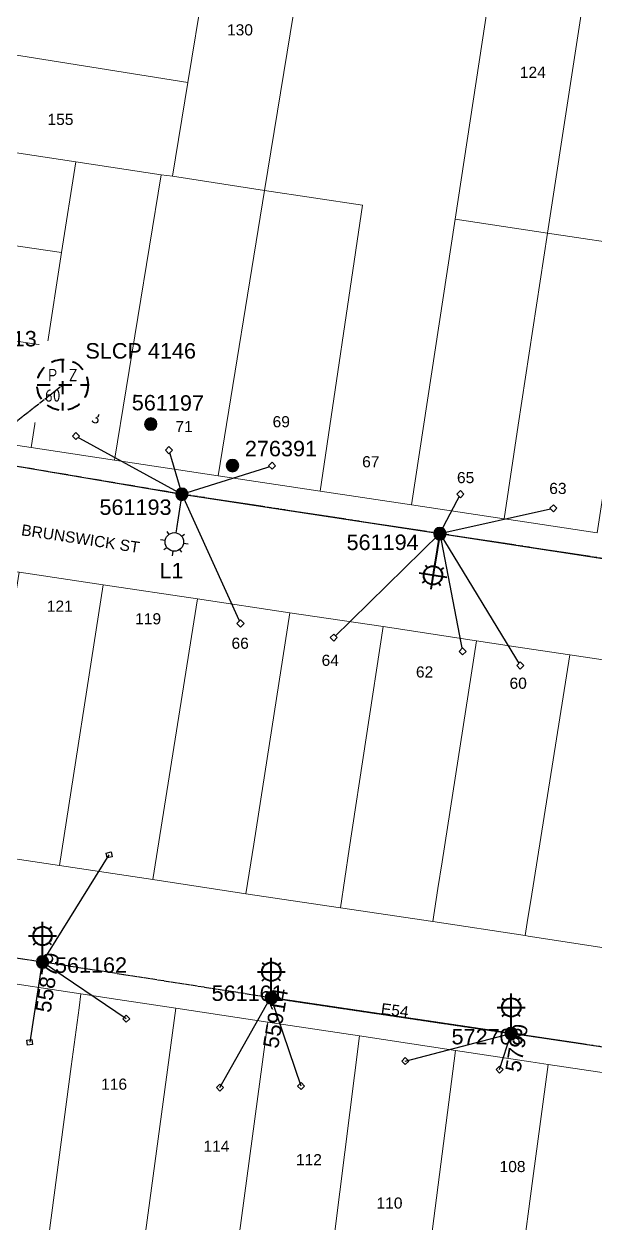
# Model space of a CAD drawing. Header units: metres. Extents: x 314484 to 315473, y 6253544 to 6254134.
# Drawn here: x 314970.1 to 315062.3, y 6253742 to 6253935.7 of the extents above; entities that cross this region are included whole.
import ezdxf
from ezdxf.enums import TextEntityAlignment as Align

# ---------------------------------------------------------------- set-up
doc = ezdxf.new("R2010")
doc.units = ezdxf.units.M
doc.linetypes.add('Cable Exist OH', pattern=[1, 1, 0])
doc.linetypes.add('Dash', pattern=[5, 3, -2])
doc.layers.get('0').update_dxf_attribs({"color": 6})
for name, color, linetype, lineweight in [('Cadastre Buildings_SP_EXT', 9, 'Continuous', 5), ('Cadastre Land Parcels_SP_EXT', 9, 'Continuous', 5), ('Cadastre Roads_SP_EXT', 9, 'Continuous', 5)]:
    doc.layers.add(name, color=color, linetype=linetype, lineweight=lineweight)
for name, color, linetype in [('Equip_SL_EXT', 7, 'Continuous'), ('Equip_SP_SL_EXT', 7, 'Continuous'), ('Equip_SP_SL_NEW', 2, 'Continuous'), ('Mains_HV_EXT', 7, 'Continuous'), ('Mains_LV_EXT', 7, 'Continuous'), ('Mains_SL_EXT', 7, 'Continuous'), ('OH_Details_SP_MISC', 7, 'Continuous'), ('Services_SP_EXT', 7, 'Continuous'), ('SupportsOH_SP_TR_HV_LV_SL_EXT', 7, 'Continuous')]:
    doc.layers.add(name, color=color, linetype=linetype)
doc.styles.add('iecARIAL', font='arial.ttf', dxfattribs={"height": 2})
doc.styles.add('IESYMBOL1', font='isocp.shx')
doc.styles.add('POLE_LABEL', font='arial.ttf')
doc.styles.add('SL_LABEL', font='arial.ttf')
doc.styles.add('SLCP_LABEL', font='arial.ttf', dxfattribs={"height": 3.5})
doc.styles.get("Standard").update_dxf_attribs({"font": 'arial.ttf'})

# ---------------------------------------------------------------- blocks, each defined once
blk = doc.blocks.new('SL_LANTERN_EXT')
at = {"lineweight": 40}
for p, q in [((0, 1.97), (0, 6.47)), ((-2.25, 4.22), (2.25, 4.22)), ((-1.46, 5.68), (-1.06, 5.28)), ((1.46, 5.68), (1.06, 5.28)), ((-1.46, 2.76), (-1.06, 3.16)), ((0, 0), (0, 2.72)), ((1.46, 2.76), (1.06, 3.16))]:
    blk.add_line(p, q, dxfattribs=at)
blk.add_circle((0, 4.22), 1.5, dxfattribs=at)
at = {"style": 'iecARIAL', "flags": 8}
blk.add_attdef('ASSET_NUM', (1.5, 1.5), '', height=2.5, dxfattribs=at)
for tag, p, height, flags in [('OPERATING_VOLTAGE', (0.98, -1.65), 0.2, 9), ('ORIENTATION', (0.98, -1.85), 0.2, 9), ('OWNED_BY', (0.98, -2.05), 0.2, 9), ('CONSTRUCTED_VOLTAGE', (0.98, -0.65), 0.2, 9), ('CONTROL_TYPE', (0.98, -0.85), 0.2, 9), ('LANTERN_PURPOSE', (0.98, -1.05), 0.2, 9), ('LANTERN_TYPE', (0.98, -1.25), 0.2, 9), ('NO_PHASES', (0.98, -1.45), 0.2, 9), ('LNUMBER', (2.18, -3.25), 2.5, 8), ('STATE', (0.98, -2.25), 0.2, 9), ('USAGE', (0.98, -2.45), 0.2, 9), ('CEXIST', (0.98, -2.65), 0.2, 9), ('CNEW', (0.98, -2.85), 0.2, 9), ('CNUMBER', (0.98, -3.05), 0.2, 9), ('CREMOVE', (0.98, -3.25), 0.2, 9), ('CREPLACE', (0.98, -3.45), 0.2, 9), ('LKINGHEIGHT', (0.98, -3.65), 0.2, 9), ('LBRACKET', (0.98, -3.85), 0.2, 9), ('LBRACKETVOCAB', (0.98, -4.05), 0.2, 9), ('LCATEGORY', (0.98, -4.25), 0.2, 9), ('LCHARGE1', (0.98, -4.45), 0.2, 9), ('LCHARGE1PERCENT', (0.98, -4.65), 0.2, 9), ('LCHARGE2', (0.98, -4.85), 0.2, 9), ('LCHARGE2PERCENT', (0.98, -5.05), 0.2, 9), ('LCHARGE3', (0.98, -5.25), 0.2, 9), ('LCHARGE3PERCENT', (0.98, -5.45), 0.2, 9), ('LEXIST', (0.98, -5.65), 0.2, 9), ('LLAMP', (0.98, -5.85), 0.2, 9), ('LLAMPVOCAB', (0.98, -6.05), 0.2, 9), ('LMAST', (0.98, -6.25), 0.2, 9), ('LMASTVOCAB', (0.98, -6.45), 0.2, 9), ('LNEW', (0.98, -6.65), 0.2, 9), ('LANTNUMBER', (0.98, -6.85), 0.2, 9), ('LOUTREACH', (0.98, -7.25), 0.2, 9), ('LOUTREACHVOCAB', (0.98, -7.45), 0.2, 9), ('LRATECODE', (0.98, -7.65), 0.2, 9), ('LREMOVE', (0.98, -7.85), 0.2, 9), ('STREETNAME', (0.98, -9.25), 0.2, 9), ('SUBURB', (0.98, -9.45), 0.2, 1), ('LREPLACE', (0.98, -8.05), 0.2, 9), ('LTYPE', (0.98, -8.25), 0.2, 9), ('LTYPEVOCAB', (0.98, -8.45), 0.2, 9), ('LEGEND', (0.98, -8.65), 0.2, 9), ('LOCATION', (0.98, -8.85), 0.2, 9), ('NOTES', (0.98, -9.05), 0.2, 9)]:
    blk.add_attdef(tag, p, '', height=height, dxfattribs=dict(flags=flags))
blk = doc.blocks.new('*U146')
at = {"lineweight": 40}
for p, q in [((0, 0), (-0.87, -5.26)), ((-2.31, -5.07), (-1.98, -5.52)), ((-0.74, -4.52), (-1.47, -8.96)), ((0.57, -5.54), (0.11, -5.87)), ((1.11, -7.11), (-3.33, -6.38)), ((-2.79, -7.94), (-2.33, -7.62)), ((0.09, -8.42), (-0.23, -7.96))]:
    blk.add_line(p, q, dxfattribs=at)
blk.add_circle((-1.11, -6.74), 1.5, dxfattribs=at)
at = {"style": 'iecARIAL', "flags": 8}
blk.add_attdef('ASSET_NUM', (1.5, 1.5), '', height=2.5, dxfattribs=at)
for tag, p, height, flags in [('OPERATING_VOLTAGE', (0.98, -1.65), 0.2, 9), ('ORIENTATION', (0.98, -1.85), 0.2, 9), ('OWNED_BY', (0.98, -2.05), 0.2, 9), ('CONSTRUCTED_VOLTAGE', (0.98, -0.65), 0.2, 9), ('CONTROL_TYPE', (0.98, -0.85), 0.2, 9), ('LANTERN_PURPOSE', (0.98, -1.05), 0.2, 9), ('LANTERN_TYPE', (0.98, -1.25), 0.2, 9), ('NO_PHASES', (0.98, -1.45), 0.2, 9), ('LNUMBER', (2.18, -3.25), 2.5, 8), ('STATE', (0.98, -2.25), 0.2, 9), ('USAGE', (0.98, -2.45), 0.2, 9), ('CEXIST', (0.98, -2.65), 0.2, 9), ('CNEW', (0.98, -2.85), 0.2, 9), ('CNUMBER', (0.98, -3.05), 0.2, 9), ('CREMOVE', (0.98, -3.25), 0.2, 9), ('CREPLACE', (0.98, -3.45), 0.2, 9), ('LKINGHEIGHT', (0.98, -3.65), 0.2, 9), ('LBRACKET', (0.98, -3.85), 0.2, 9), ('LBRACKETVOCAB', (0.98, -4.05), 0.2, 9), ('LCATEGORY', (0.98, -4.25), 0.2, 9), ('LCHARGE1', (0.98, -4.45), 0.2, 9), ('LCHARGE1PERCENT', (0.98, -4.65), 0.2, 9), ('LCHARGE2', (0.98, -4.85), 0.2, 9), ('LCHARGE2PERCENT', (0.98, -5.05), 0.2, 9), ('LCHARGE3', (0.98, -5.25), 0.2, 9), ('LCHARGE3PERCENT', (0.98, -5.45), 0.2, 9), ('LEXIST', (0.98, -5.65), 0.2, 9), ('LLAMP', (0.98, -5.85), 0.2, 9), ('LLAMPVOCAB', (0.98, -6.05), 0.2, 9), ('LMAST', (0.98, -6.25), 0.2, 9), ('LMASTVOCAB', (0.98, -6.45), 0.2, 9), ('LNEW', (0.98, -6.65), 0.2, 9), ('LANTNUMBER', (0.98, -6.85), 0.2, 9), ('LOUTREACH', (0.98, -7.25), 0.2, 9), ('LOUTREACHVOCAB', (0.98, -7.45), 0.2, 9), ('LRATECODE', (0.98, -7.65), 0.2, 9), ('LREMOVE', (0.98, -7.85), 0.2, 9), ('STREETNAME', (0.98, -9.25), 0.2, 9), ('SUBURB', (0.98, -9.45), 0.2, 1), ('LREPLACE', (0.98, -8.05), 0.2, 9), ('LTYPE', (0.98, -8.25), 0.2, 9), ('LTYPEVOCAB', (0.98, -8.45), 0.2, 9), ('LEGEND', (0.98, -8.65), 0.2, 9), ('LOCATION', (0.98, -8.85), 0.2, 9), ('NOTES', (0.98, -9.05), 0.2, 9)]:
    blk.add_attdef(tag, p, '', height=height, dxfattribs=dict(flags=flags))
blk = doc.blocks.new('CCP_EXT')
at = {"flags": 9}
for tag, p in [('STATE', (0, -1.8)), ('NOTES', (0, -2))]:
    blk.add_attdef(tag, text='', height=0.2, dxfattribs=at).set_placement(p, align=Align.MIDDLE_LEFT)
blk.add_wipeout([(0, 0.57), (0.57, 0), (0, -0.57), (-0.57, 0)])
blk.add_lwpolyline([(-0.57, 0), (0, 0.57), (0.57, 0), (0, -0.57), (-0.57, 0)])
at = {"flags": 1}
blk.add_attdef('Z', (0, 0), '', height=0.2, dxfattribs=at)
at = {"flags": 9}
for tag, p in [('CCP_TYPE', (0, 0)), ('CONSTRUCTED_VOLTAGE', (0, -0.2)), ('OPERATING_VOLTAGE', (0, -0.6)), ('ORIENTATION', (0, -0.8)), ('OWNED_BY', (0, -1)), ('NO_PHASES', (0, -0.4)), ('USAGE', (0, -1.2)), ('LEGEND', (0, -1.4)), ('LIFE_SUPPORT', (0, -1.6))]:
    blk.add_attdef(tag, text='', height=0.2, dxfattribs=at).set_placement(p, align=Align.MIDDLE_LEFT)
blk = doc.blocks.new('POLE_EXT')
blk.add_hatch(color=256).paths.add_polyline_path([(-1, 0, 1), (1, 0, 1)])
blk.add_lwpolyline([(-1, 0, 1), (1, 0, 1)], format="xyb", close=True)
for tag, height, flags, p in [('pNumber', 2.5, 8, (-17.84, 2.07)), ('OWNED_BY', 0.2, 9, (1.35, -0.4)), ('SPECIAL_USE', 0.2, 9, (1.35, -0.8)), ('STATE', 0.2, 9, (1.35, -1)), ('cLV', 0.2, 9, (1.35, -1.4)), ('hDepth', 0.2, 9, (1.35, -1.6)), ('hDia', 0.2, 9, (1.35, -1.8)), ('cHV', 0.2, 9, (1.35, -2)), ('PARENT', 0.2, 9, (1.35, -0.6)), ('USAGE', 0.2, 9, (1.35, -1.2)), ('cLinedev', 0.2, 9, (1.35, -3.4)), ('pExisting', 0.2, 9, (1.35, -3.8)), ('LBRACKET', 0.2, 9, (1.35, -2.2)), ('LExisting', 0.2, 9, (1.35, -2.4)), ('LANTNUMBER', 0.2, 9, (1.35, -2.6)), ('LOther', 0.2, 9, (1.35, -2.8)), ('LRemove', 0.2, 9, (1.35, -3)), ('LEGEND', 0.2, 9, (1.35, -3.2)), ('LOCATION', 0.2, 9, (1.35, -3.6)), ('pFooting', 0.2, 9, (1.35, -4.4)), ('pNew', 0.2, 9, (1.35, -4.6)), ('pRelocate', 0.2, 9, (1.35, -5)), ('pRemove', 0.2, 9, (1.35, -5.2)), ('pReplace', 0.2, 9, (1.35, -5.4)), ('pStay', 0.2, 9, (1.35, -5.6)), ('pType', 0.2, 9, (1.35, -5.8)), ('PFNUMBER', 0.2, 9, (1.35, -4)), ('NEWPFNUMBER', 0.2, 9, (1.35, -4.2)), ('cspan', 0.2, 9, (1.35, -6)), ('STREETNAME', 0.2, 9, (1.35, -6.2)), ('SUBURB', 0.2, 9, (1.35, -6.4)), ('OPERATED_BY', 0.2, 9, (1.36, -7.01)), ('NOTES', 0.2, 9, (1.35, -6.6)), ('MAINTAINED_BY', 0.2, 9, (1.36, -6.81))]:
    blk.add_attdef(tag, text='', height=height, dxfattribs=dict(flags=flags)).set_placement(p, align=Align.MIDDLE_LEFT)
at = {"style": 'POLE_LABEL'}
for tag, height, flags, p in [('ASSET_NUM', 2.5, 8, (2, 2)), ('STRUCTURE_PLANT_NUMBER', 0.2, 9, (1.35, 0.03)), ('STREET_CODE', 0.2, 9, (1.35, -0.2))]:
    blk.add_attdef(tag, text='', height=height, dxfattribs=dict(at, flags=flags)).set_placement(p, align=Align.MIDDLE_LEFT)
at = {"flags": 1}
blk.add_attdef('Z', (1.35, -7.33), '', height=0.2, dxfattribs=at)
blk = doc.blocks.new('SLCP_ZELL_EXT')
blk.add_wipeout([(-0.24, 7.5), (-0.71, 7.47), (-1.17, 7.41), (-1.64, 7.32), (-2.09, 7.21), (-2.54, 7.06), (-2.98, 6.89), (-3.41, 6.69), (-3.82, 6.46), (-4.22, 6.21), (-4.6, 5.93), (-4.96, 5.63), (-5.31, 5.31), (-5.63, 4.96), (-5.93, 4.6), (-6.21, 4.22), (-6.46, 3.82), (-6.69, 3.41), (-6.89, 2.98), (-7.06, 2.54), (-7.21, 2.09), (-7.32, 1.64), (-7.41, 1.17), (-7.47, 0.71), (-7.5, 0.24), (-7.5, -0.24), (-7.47, -0.71), (-7.41, -1.17), (-7.32, -1.64), (-7.21, -2.09), (-7.06, -2.54), (-6.89, -2.98), (-6.69, -3.41), (-6.46, -3.82), (-6.21, -4.22), (-5.93, -4.6), (-5.63, -4.96), (-5.31, -5.31), (-4.96, -5.63), (-4.6, -5.93), (-4.22, -6.21), (-3.82, -6.46), (-3.41, -6.69), (-2.98, -6.89), (-2.54, -7.06), (-2.09, -7.21), (-1.64, -7.32), (-1.17, -7.41), (-0.71, -7.47), (-0.24, -7.5), (0.24, -7.5), (0.71, -7.47), (1.17, -7.41), (1.64, -7.32), (2.09, -7.21), (2.54, -7.06), (2.98, -6.89), (3.41, -6.69), (3.82, -6.46), (4.22, -6.21), (4.6, -5.93), (4.96, -5.63), (5.31, -5.31), (5.63, -4.96), (5.93, -4.6), (6.21, -4.22), (6.46, -3.82), (6.69, -3.41), (6.89, -2.98), (7.06, -2.54), (7.21, -2.09), (7.32, -1.64), (7.41, -1.17), (7.47, -0.71), (7.5, -0.24), (7.5, 0.24), (7.47, 0.71), (7.41, 1.17), (7.32, 1.64), (7.21, 2.09), (7.06, 2.54), (6.89, 2.98), (6.69, 3.41), (6.46, 3.82), (6.21, 4.22), (5.93, 4.6), (5.63, 4.96), (5.31, 5.31), (4.96, 5.63), (4.6, 5.93), (4.22, 6.21), (3.82, 6.46), (3.41, 6.69), (2.98, 6.89), (2.54, 7.06), (2.09, 7.21), (1.64, 7.32), (1.17, 7.41), (0.71, 7.47), (0.24, 7.5)])
at = {"linetype": 'Dash', "lineweight": 40, "ltscale": 0.7}
for p, q in [((0, 4.11), (0, -4.11)), ((-4.11, 0), (4.11, 0))]:
    blk.add_line(p, q, dxfattribs=at)
blk.add_circle((0, 0), 4.11, dxfattribs=at)
at = {"lineweight": 40, "style": 'IESYMBOL1'}
for s, p in [('P', (-1.6, 0)), ('Z', (1.7, 0)), ('60', (-1.61, -3.31))]:
    blk.add_text(s, height=2, dxfattribs=at).set_placement(p, align=Align.BOTTOM_CENTER)
at = {"style": 'SLCP_LABEL'}
for tag, height, flags, p in [('ASSET_NUM', 2.5, 8, (2, 2)), ('STREET_CODE', 0.2, 9, (0, -0.2))]:
    blk.add_attdef(tag, text='', height=height, dxfattribs=dict(at, flags=flags)).set_placement(p, align=Align.MIDDLE_LEFT)
at = {"flags": 1}
blk.add_attdef('Z', (0, 0), '', height=0.2, dxfattribs=at)
at = {"flags": 9}
for tag, p in [('CONSTRUCTED_VOLTAGE', (0, -0.4)), ('CONTROL_TYPE', (0, -0.6)), ('OPERATING_VOLTAGE', (0, -1)), ('ORIENTATION', (0, -1.2)), ('OWNED_BY', (0, -1.4)), ('STATE', (0, -2)), ('NO_PHASES', (0, -0.8)), ('USAGE', (0, -1.6)), ('LOCATION', (0, -1.8)), ('NOTES', (0, -2.2))]:
    blk.add_attdef(tag, text='', height=0.2, dxfattribs=at).set_placement(p, align=Align.MIDDLE_LEFT)
blk = doc.blocks.new('*U148')
blk.add_line((0, 0), (0, 0))
at = {"style": 'SL_LABEL'}
for tag, height, flags, p in [('ASSET_NUM', 2.5, 8, (2, 2)), ('STREET_CODE', 0.2, 9, (0, -0.2))]:
    blk.add_attdef(tag, text='', height=height, dxfattribs=dict(at, flags=flags)).set_placement(p, align=Align.MIDDLE_LEFT)
at = {"flags": 1}
blk.add_attdef('Z', (0, 0), '', height=0.2, dxfattribs=at)
for tag, height, flags, p in [('CONSTRUCTED_VOLTAGE', 0.2, 9, (0, -0.4)), ('CONTROL_TYPE', 0.2, 9, (0, -0.6)), ('OPERATING_VOLTAGE', 0.2, 9, (0, -1.4)), ('ORIENTATION', 0.2, 9, (0, -1.6)), ('OWNED_BY', 0.2, 9, (0, -1.8)), ('STATE', 0.2, 9, (0, -2)), ('LANTERN_PURPOSE', 0.2, 9, (0, -0.8)), ('LANTERN_TYPE', 0.2, 9, (0, -1)), ('NO_PHASES', 0.2, 9, (0, -1.2)), ('LNUMBER', 2.5, 8, (1.2, -2.8)), ('CEXIST', 0.2, 9, (0, -2.4)), ('CNEW', 0.2, 9, (0, -2.6)), ('CNUMBER', 0.2, 9, (0, -2.8)), ('CREMOVE', 0.2, 9, (0, -3)), ('CREPLACE', 0.2, 9, (0, -3.2)), ('USAGE', 0.2, 9, (0, -2.2)), ('LKINGHEIGHT', 0.2, 9, (0, -3.4)), ('LBRACKET', 0.2, 9, (0, -3.6)), ('LBRACKETVOCAB', 0.2, 9, (0, -3.8)), ('LCATEGORY', 0.2, 9, (0, -4)), ('LCHARGE1', 0.2, 9, (0, -4.2))]:
    blk.add_attdef(tag, text='', height=height, dxfattribs=dict(flags=flags)).set_placement(p, align=Align.MIDDLE_LEFT)
blk.add_wipeout([(-1.57, -9.93), (-2.89, -8.92), (-3.44, -7.36), (-2.43, -6.04), (-0.85, -5.39), (0.45, -6.5), (1, -8.06), (-0.01, -9.38)])
for p, q in [((0, 0), (-0.99, -6.23)), ((-2.7, -7.48), (-3.44, -7.36)), ((-2.43, -6.04), (-2.1, -6.5)), ((0.45, -6.5), (-0.01, -6.83)), ((-2.89, -8.92), (-2.44, -8.59)), ((-1.46, -9.19), (-1.57, -9.93)), ((-0.01, -9.38), (-0.34, -8.92)), ((1, -8.06), (0.26, -7.95))]:
    blk.add_line(p, q)
blk.add_circle((-1.22, -7.71), 1.5)
at = {"flags": 9}
for tag, p in [('LCHARGE1PERCENT', (0, -4.4)), ('LCHARGE2', (0, -4.6)), ('LCHARGE2PERCENT', (0, -4.8)), ('LCHARGE3', (0, -5)), ('LCHARGE3PERCENT', (0, -5.2)), ('LEXIST', (0, -5.4)), ('LLAMP', (0, -5.6)), ('LLAMPVOCAB', (0, -5.8)), ('LMAST', (0, -6)), ('LMASTVOCAB', (0, -6.2)), ('LNEW', (0, -6.4)), ('LANTNUMBER', (0, -6.6)), ('LOUTREACH', (0, -7)), ('LOUTREACHVOCAB', (0, -7.2)), ('LRATECODE', (0, -7.4)), ('LREMOVE', (0, -7.6)), ('LREPLACE', (0, -7.8)), ('SUBURB', (0, -8.6)), ('STREETNAME', (0, -8.8)), ('LTYPE', (0, -8)), ('LTYPEVOCAB', (0, -8.2)), ('LEGEND', (0, -8.4)), ('LOCATION', (0, -9)), ('NOTES', (0, -9.2)), ('MAINTAINED_BY', (0, -9.86))]:
    blk.add_attdef(tag, text='', height=0.2, dxfattribs=at).set_placement(p, align=Align.MIDDLE_LEFT)
blk.add_attdef('OPERATED_BY', (0, -9.61), '', height=0.2, dxfattribs=at)

msp = doc.modelspace()

# ---------------------------------------------------------------- linework, layer by layer
at = {"layer": 'Cadastre Land Parcels_SP_EXT', "linetype": 'Continuous'}
for points in [[(315016.72, 6253956.55), (315001.86, 6253958.82), (314999.06, 6253941.73), (314996.55, 6253926.28), (314994.09, 6253911.12), (315008.93, 6253908.85), (315016.72, 6253956.55)], [(315062, 6253949.64), (315048.37, 6253951.71), (315047.01, 6253951.92), (315039.72, 6253904.21), (315049.33, 6253902.76), (315054.68, 6253901.95), (315062, 6253949.64)], [(314974.85, 6253945.36), (314948.55, 6253949.31), (314943.55, 6253934.71), (314996.55, 6253926.28), (314999.06, 6253941.73), (314974.85, 6253945.36)], [(315077.14, 6253947.3), (315062, 6253949.64), (315054.68, 6253901.95), (315069.79, 6253899.68), (315077.14, 6253947.3)], [(314996.55, 6253926.28), (314943.55, 6253934.71), (314938.35, 6253919.53), (314978.44, 6253913.48), (314992.22, 6253911.37), (314994.09, 6253911.12), (314996.55, 6253926.28)], [(314978.44, 6253913.48), (314938.35, 6253919.53), (314933.38, 6253905.03), (314976.15, 6253898.81), (314978.44, 6253913.48)], [(314992.22, 6253911.37), (314978.44, 6253913.48), (314976.15, 6253898.81), (314973.8, 6253883.73), (314971.23, 6253867.31), (314984.7, 6253865.26), (314992.22, 6253911.37)], [(315001.46, 6253862.73), (315008.93, 6253908.85), (314994.09, 6253911.12), (314992.22, 6253911.37), (314984.7, 6253865.26), (315001.46, 6253862.73)], [(315008.93, 6253908.85), (315001.46, 6253862.73), (315017.94, 6253860.24), (315024.77, 6253906.46), (315008.93, 6253908.85)], [(314976.15, 6253898.81), (314933.38, 6253905.03), (314928.43, 6253890.6), (314973.8, 6253883.73), (314976.15, 6253898.81)], [(315054.68, 6253901.95), (315049.33, 6253902.76), (315039.72, 6253904.21), (315032.7, 6253858.01), (315047.63, 6253855.75), (315049.94, 6253870.9), (315054.68, 6253901.95)], [(315069.79, 6253899.68), (315054.68, 6253901.95), (315049.94, 6253870.9), (315047.63, 6253855.75), (315050.25, 6253855.36), (315062.67, 6253853.48), (315069.79, 6253899.68)], [(314973.8, 6253883.73), (314928.43, 6253890.6), (314922.94, 6253874.59), (314971.23, 6253867.31), (314973.8, 6253883.73)], [(314975.8, 6253799.75), (314982.86, 6253845.12), (314969.31, 6253847.16), (314962.13, 6253801.78), (314975.8, 6253799.75)], [(314990.87, 6253797.46), (314998.11, 6253842.83), (314982.86, 6253845.12), (314975.8, 6253799.75), (314990.87, 6253797.46)], [(315005.93, 6253795.15), (315006.46, 6253798.49), (315007.2, 6253803.21), (315013.04, 6253840.58), (314998.11, 6253842.83), (314990.87, 6253797.46), (315005.93, 6253795.15)], [(315021.19, 6253792.9), (315022.63, 6253802.36), (315028.1, 6253838.34), (315013.04, 6253840.58), (315007.2, 6253803.21), (315006.46, 6253798.49), (315005.93, 6253795.15), (315021.19, 6253792.9)], [(315036.11, 6253790.69), (315036.94, 6253796.04), (315037.62, 6253800.34), (315043.17, 6253836.07), (315028.1, 6253838.34), (315022.63, 6253802.36), (315021.19, 6253792.9), (315036.11, 6253790.69)], [(315058.25, 6253833.77), (315050.64, 6253834.93), (315043.17, 6253836.07), (315037.62, 6253800.34), (315036.94, 6253796.04), (315036.11, 6253790.69), (315051.04, 6253788.41), (315051.49, 6253791.24), (315051.95, 6253794.09), (315058.25, 6253833.77)], [(315072.99, 6253831.58), (315058.25, 6253833.77), (315051.95, 6253794.09), (315051.49, 6253791.24), (315051.04, 6253788.41), (315051.55, 6253788.34), (315065.9, 6253786.12), (315072.99, 6253831.58)], [(314979.28, 6253779.01), (314964.29, 6253781.26), (314961.72, 6253761.98), (314959.59, 6253746.13), (314957.53, 6253730.83), (314952.46, 6253692.12), (314967.37, 6253689.98), (314973.31, 6253734.22), (314977.69, 6253767.23), (314978.97, 6253776.76), (314979.28, 6253779.01)], [(314994.6, 6253776.7), (314985.24, 6253778.11), (314979.28, 6253779.01), (314978.97, 6253776.76), (314977.69, 6253767.23), (314973.31, 6253734.22), (314988.64, 6253732.47), (314994.6, 6253776.7)], [(315009.49, 6253774.43), (314994.6, 6253776.7), (314988.64, 6253732.47), (315003.55, 6253730.33), (315009.49, 6253774.43)], [(315024.28, 6253772.19), (315009.49, 6253774.43), (315003.55, 6253730.33), (315018.72, 6253728.22), (315024.28, 6253772.19)], [(315039.81, 6253769.86), (315024.28, 6253772.19), (315018.72, 6253728.22), (315018.42, 6253726.87), (315033.91, 6253724.3), (315039.81, 6253769.86)], [(315052.31, 6253749.13), (315054.76, 6253767.59), (315051.94, 6253768.02), (315039.81, 6253769.86), (315033.91, 6253724.3), (315048.74, 6253722.22), (315052.31, 6253749.13)], [(315069.61, 6253765.36), (315054.76, 6253767.59), (315052.31, 6253749.13), (315048.74, 6253722.22), (315043.03, 6253679.12), (315053.7, 6253677.59), (315058.05, 6253676.96), (315063.84, 6253721.31), (315069.61, 6253765.36)]]:
    msp.add_lwpolyline(points, close=True, dxfattribs=at)
at = {"layer": 'Mains_LV_EXT', "linetype": 'Cable Exist OH'}
for points in [[(315080.01, 6253846.84), (315037.27, 6253853.37)], [(314973.07, 6253784.14), (314954.63, 6253786.77)], [(315010.03, 6253778.35), (314973.07, 6253784.14)], [(315048.8, 6253772.58), (315010.03, 6253778.35)], [(315090.4, 6253766.41), (315048.8, 6253772.58)]]:
    msp.add_lwpolyline(points, dxfattribs=at)
at = {"layer": 'Mains_SL_EXT', "linetype": 'Cable Exist OH'}
for points in [[(314973.07, 6253784.14), (314954.63, 6253786.77), (314914.35, 6253792.86)], [(315010.03, 6253778.35), (314973.07, 6253784.14)], [(315010.03, 6253778.35), (315048.8, 6253772.58)], [(315120.75, 6253761.78), (315090.4, 6253766.43), (315048.8, 6253772.58)]]:
    msp.add_lwpolyline(points, dxfattribs=at)
at = {"layer": 'Services_SP_EXT'}
for points in [[(315037.27, 6253853.37), (315040.59, 6253859.75)], [(315037.27, 6253853.37), (315055.61, 6253857.48)], [(315020.11, 6253836.58), (315037.27, 6253853.37)], [(315037.27, 6253853.37), (315050.25, 6253832.06)], [(315037.27, 6253853.37), (315040.93, 6253834.33)]]:
    msp.add_lwpolyline(points, dxfattribs=at)

# ---------------------------------------------------------------- block references
at = {"layer": 'Equip_SP_SL_EXT'}
msp.add_blockref('*U146', (315037.27, 6253853.37), dxfattribs=at)
ref = msp.add_blockref('SL_LANTERN_EXT', (314973.07, 6253784.14), dxfattribs=at)
ref.add_attrib('ASSET_NUM', '55879', dxfattribs={"layer": '0', "height": 2.5, "rotation": 81.5139, "style": 'iecARIAL'}).set_placement((314974.57, 6253785.64), align=Align.MIDDLE_RIGHT)
ref = msp.add_blockref('SL_LANTERN_EXT', (315010.03, 6253778.35), dxfattribs=at)
ref.add_attrib('ASSET_NUM', '55914', dxfattribs={"layer": '0', "height": 2.5, "rotation": 80.2247, "style": 'iecARIAL'}).set_placement((315011.53, 6253779.85), align=Align.MIDDLE_RIGHT)
ref = msp.add_blockref('SL_LANTERN_EXT', (315048.8, 6253772.58), dxfattribs=at)
ref.add_attrib('ASSET_NUM', '5790', dxfattribs={"layer": '0', "height": 2.5, "rotation": 80.6272, "style": 'iecARIAL'}).set_placement((315050.3, 6253774.08), align=Align.MIDDLE_RIGHT)
at = {"layer": 'Equip_SP_SL_NEW'}
ref = msp.add_blockref('*U148', (314995.58, 6253859.74), dxfattribs=at)
ref.add_attrib('LNUMBER', 'L1', dxfattribs={"layer": '0', "height": 2.5}).set_placement((314991.96, 6253847.38), align=Align.MIDDLE_LEFT)
at = {"layer": 'SupportsOH_SP_TR_HV_LV_SL_EXT'}
ref = msp.add_blockref('POLE_EXT', (314959.06, 6253881.67), dxfattribs=at)
ref.add_attrib('ASSET_NUM', '333013', dxfattribs={"layer": '0', "height": 2.5, "style": 'POLE_LABEL'}).set_placement((314960.48, 6253884.88), align=Align.MIDDLE_LEFT)
ref = msp.add_blockref('POLE_EXT', (314990.56, 6253871.08), dxfattribs=at)
ref.add_attrib('ASSET_NUM', '561197', dxfattribs={"layer": '0', "height": 2.5, "rotation": 359.5143, "style": 'POLE_LABEL'}).set_placement((314993.3, 6253872.51), align=Align.BOTTOM_CENTER)
ref = msp.add_blockref('POLE_EXT', (315037.27, 6253853.37), dxfattribs=at)
ref.add_attrib('ASSET_NUM', '561194', dxfattribs={"layer": '0', "height": 2.5, "rotation": 0.0367, "style": 'POLE_LABEL'}).set_placement((315022.19, 6253849.97), align=Align.BOTTOM_LEFT)
ref = msp.add_blockref('POLE_EXT', (314973.07, 6253784.14), dxfattribs=at)
ref.add_attrib('ASSET_NUM', '561162', dxfattribs={"layer": '0', "height": 2.5, "rotation": 0.042, "style": 'POLE_LABEL'}).set_placement((314975.07, 6253784.89), align=Align.TOP_LEFT)
ref = msp.add_blockref('POLE_EXT', (315010.03, 6253778.35), dxfattribs=at)
ref.add_attrib('ASSET_NUM', '561161', dxfattribs={"layer": '0', "height": 2.5, "rotation": 359.9763, "style": 'POLE_LABEL'}).set_placement((315012.03, 6253779.1), align=Align.MIDDLE_RIGHT)
ref = msp.add_blockref('POLE_EXT', (315048.8, 6253772.58), dxfattribs=at)
ref.add_attrib('ASSET_NUM', '572703', dxfattribs={"layer": '0', "height": 2.5, "rotation": 359.9828, "style": 'POLE_LABEL'}).set_placement((315050.8, 6253773.33), align=Align.TOP_RIGHT)

# ---------------------------------------------------------------- texts
at = {"layer": 'Cadastre Land Parcels_SP_EXT'}
for s, p in [('130', (315002.87, 6253933.89)), ('124', (315050.19, 6253927.03)), ('155', (314973.87, 6253919.42)), ('71', (314994.53, 6253869.77)), ('69', (315010.24, 6253870.56)), ('67', (315024.71, 6253864.09)), ('65', (315040.03, 6253861.53)), ('63', (315054.94, 6253859.78)), ('121', (314973.76, 6253840.75)), ('119', (314988.03, 6253838.71)), ('66', (315003.6, 6253834.76)), ('64', (315018.16, 6253832)), ('62', (315033.4, 6253830.12)), ('60', (315048.52, 6253828.3)), ('116', (314982.53, 6253763.5)), ('114', (314999.07, 6253753.48)), ('112', (315014.01, 6253751.29)), ('108', (315046.91, 6253750.19)), ('110', (315027.03, 6253744.29))]:
    msp.add_text(s, height=1.8, dxfattribs=at).set_placement(p)
msp.add_text('73', height=1.8, rotation=351.4131, dxfattribs=at).set_placement((314979.42, 6253871.53))
at = {"layer": 'Cadastre Roads_SP_EXT'}
msp.add_text('BRUNSWICK ST', height=1.8, rotation=351.4173, dxfattribs=at).set_placement((314969.54, 6253853.12))
at = {"layer": 'Mains_LV_EXT'}
msp.add_text('E54', height=1.8, rotation=352.7619, dxfattribs=at).set_placement((315027.66, 6253775.73))

# ---------------------------------------------------------------- next in the draw order: linework, layer by layer
at = {"layer": 'Mains_LV_EXT', "linetype": 'Cable Exist OH'}
for points in [[(314995.58, 6253859.74), (314963.27, 6253865.19)], [(315037.27, 6253853.37), (314995.58, 6253859.74)]]:
    msp.add_lwpolyline(points, dxfattribs=at)
at = {"layer": 'Services_SP_EXT'}
for points in [[(314978.46, 6253869.13), (314995.58, 6253859.74)], [(314993.49, 6253866.86), (314995.58, 6253859.74)], [(314995.58, 6253859.74), (315010.15, 6253864.34)], [(314995.58, 6253859.74), (315005.05, 6253838.85)]]:
    msp.add_lwpolyline(points, dxfattribs=at)

# ---------------------------------------------------------------- next in the draw order: block references
for p in [(315040.59, 6253859.75), (315055.61, 6253857.48), (315020.11, 6253836.58), (315040.93, 6253834.33), (315050.25, 6253832.06), (314986.59, 6253774.97), (315031.67, 6253768.14), (315046.92, 6253766.76), (315014.85, 6253764.1), (315001.73, 6253763.84)]:
    msp.add_blockref('CCP_EXT', p, dxfattribs=at)
for p, rotation in [((314983.83, 6253801.45), 238.245059284596), ((314970.99, 6253771.17), 143.0307167018929)]:
    msp.add_blockref('CCP_EXT', p, dxfattribs=dict(at, rotation=rotation))
at = {"layer": 'SupportsOH_SP_TR_HV_LV_SL_EXT'}
ref = msp.add_blockref('POLE_EXT', (314995.58, 6253859.74), dxfattribs=at)
ref.add_attrib('ASSET_NUM', '561193', dxfattribs={"layer": '0', "height": 2.5, "rotation": 359.9488, "style": 'POLE_LABEL'}).set_placement((314988.09, 6253858.9), align=Align.TOP_CENTER)

# ---------------------------------------------------------------- next in the draw order: linework, layer by layer
at = {"layer": 'Cadastre Roads_SP_EXT', "linetype": 'Continuous'}
msp.add_lwpolyline([(315065.9, 6253786.12), (315051.55, 6253788.34), (315051.04, 6253788.41), (315036.11, 6253790.69), (315021.19, 6253792.9), (315005.93, 6253795.15), (314990.87, 6253797.46), (314975.8, 6253799.75), (314962.13, 6253801.78), (314948.59, 6253803.82), (314948.59, 6253803.82), (314906.75, 6253810.11), (314903.78, 6253800.27), (314900.92, 6253790.84), (314964.29, 6253781.26), (314979.28, 6253779.01), (314985.24, 6253778.11), (314994.6, 6253776.7), (315009.49, 6253774.43), (315024.28, 6253772.19), (315039.81, 6253769.86), (315051.94, 6253768.02), (315054.76, 6253767.59), (315069.61, 6253765.36)], dxfattribs=at)
at = {"layer": 'Mains_HV_EXT', "linetype": 'Cable Exist OH'}
msp.add_lwpolyline([(315242.82, 6253743.27), (315194, 6253750.67), (315166.62, 6253754.74), (315120.75, 6253761.78), (315049.24, 6253772.56), (315010.03, 6253778.35), (314973.07, 6253784.14), (314954.63, 6253786.77)], dxfattribs=at)
at = {"layer": 'Services_SP_EXT'}
for points in [[(314973.07, 6253784.14), (314983.83, 6253801.45)], [(314973.02, 6253784.2), (314970.99, 6253771.17)], [(314986.59, 6253774.97), (314973.07, 6253784.14)], [(315001.73, 6253763.84), (315009.96, 6253778.45)], [(315014.85, 6253764.1), (315010.03, 6253778.35)], [(315031.67, 6253768.14), (315048.74, 6253772.59)], [(315046.92, 6253766.76), (315048.8, 6253772.58)]]:
    msp.add_lwpolyline(points, dxfattribs=at)

# ---------------------------------------------------------------- next in the draw order: block references
for p in [(314978.46, 6253869.13), (314993.49, 6253866.86), (315010.15, 6253864.34), (315005.05, 6253838.85)]:
    msp.add_blockref('CCP_EXT', p, dxfattribs=at)

# ---------------------------------------------------------------- next in the draw order: linework, layer by layer
at = {"layer": 'Cadastre Buildings_SP_EXT', "linetype": 'Continuous'}
msp.add_lwpolyline([(315039.72, 6253904.21), (315047.01, 6253951.92), (315031.89, 6253954.24), (315016.72, 6253956.55), (315008.93, 6253908.85), (315024.77, 6253906.46), (315017.94, 6253860.24), (315032.7, 6253858.01), (315039.72, 6253904.21)], close=True, dxfattribs=at)
at = {"layer": 'Cadastre Roads_SP_EXT', "linetype": 'Continuous'}
msp.add_lwpolyline([(315062.67, 6253853.48), (315050.25, 6253855.36), (315047.63, 6253855.75), (315032.7, 6253858.01), (315017.94, 6253860.24), (315001.46, 6253862.73), (314984.7, 6253865.26), (314971.23, 6253867.31), (314971.23, 6253867.31), (314922.94, 6253874.59), (314918.98, 6253863.21), (314915.22, 6253852.41), (314919.07, 6253854.79), (314955.79, 6253849.2), (314969.31, 6253847.16), (314982.86, 6253845.12), (314998.11, 6253842.83), (315013.04, 6253840.58), (315028.1, 6253838.34), (315043.17, 6253836.07), (315050.64, 6253834.93), (315058.25, 6253833.77), (315072.99, 6253831.58)], dxfattribs=at)
at = {"layer": 'Mains_SL_EXT', "linetype": 'Cable Exist OH'}
msp.add_lwpolyline([(315037.27, 6253853.37), (314995.58, 6253859.74), (314961.32, 6253865.52)], dxfattribs=at)
at = {"layer": 'OH_Details_SP_MISC', "color": 7, "linetype": 'Continuous', "flags": 128}
msp.add_lwpolyline([(314961.32, 6253865.58), (314995.58, 6253859.74), (315037.27, 6253853.37), (315082.54, 6253846.44), (315115.36, 6253841.59)], dxfattribs=at)

# ---------------------------------------------------------------- next in the draw order: block references
at = {"layer": 'SupportsOH_SP_TR_HV_LV_SL_EXT'}
ref = msp.add_blockref('POLE_EXT', (315003.76, 6253864.37), dxfattribs=at)
ref.add_attrib('ASSET_NUM', '276391', dxfattribs={"layer": '0', "height": 2.5, "style": 'POLE_LABEL'}).set_placement((315005.76, 6253865.12), align=Align.BOTTOM_LEFT)

# ---------------------------------------------------------------- next in the draw order: block references
at = {"layer": 'Equip_SL_EXT'}
ref = msp.add_blockref('SLCP_ZELL_EXT', (314976.31, 6253877.4), dxfattribs=at)
ref.add_attrib('ASSET_NUM', 'SLCP 4146', dxfattribs={"layer": '0', "height": 2.5, "style": 'SLCP_LABEL'}).set_placement((314988.93, 6253884.16), align=Align.TOP_CENTER)

# ---------------------------------------------------------------- next in the draw order: linework, layer by layer
at = {"layer": 'Mains_SL_EXT', "linetype": 'Cable Exist OH'}
msp.add_lwpolyline([(314961.32, 6253865.58), (314976.31, 6253877.4)], dxfattribs=at)

doc.saveas('drawing.dxf')
